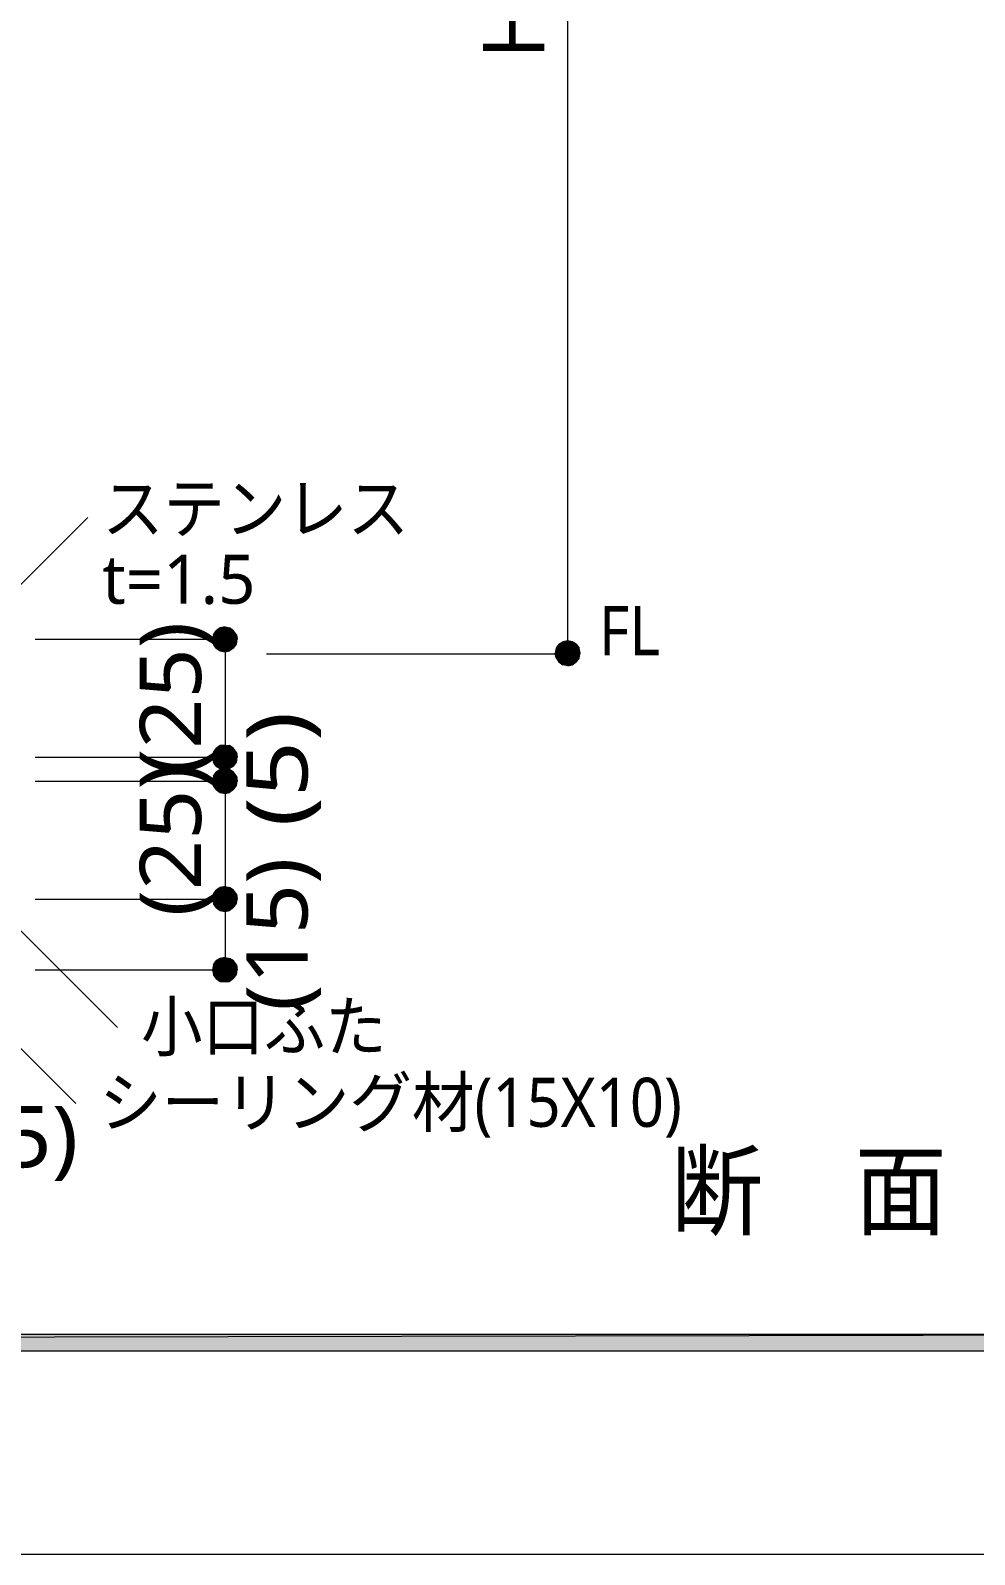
# Model space of a CAD drawing. Header units: millimetres. Extents: x 0 to 420, y 0 to 297.
# Drawn here: x 326.9 to 366.9, y 157 to 221.6 of the extents above; entities that cross this region are included whole.
import ezdxf
from ezdxf.enums import TextEntityAlignment as Align

# ---------------------------------------------------------------- set-up
doc = ezdxf.new("R2010")
doc.units = ezdxf.units.MM
doc.styles.add('kst32b', font='NotoSansJP-Variable.ttf')

msp = doc.modelspace()

# ---------------------------------------------------------------- hatches: boundary and pattern name
h = msp.add_hatch(color=7)
h.paths.add_polyline_path([(335.513, 196.13), (335.344, 196.257), (335.153, 195.771), (335.513, 196.13)])
h.paths.add_polyline_path([(335.344, 196.257), (335.153, 195.771), (335.153, 196.3), (335.344, 196.257)])
h.paths.add_polyline_path([(335.153, 195.771), (335.153, 196.3), (334.941, 196.257), (335.153, 195.771)])
h = msp.add_hatch(color=7)
h.paths.add_polyline_path([(334.941, 196.257), (334.772, 196.13), (335.153, 195.771), (334.941, 196.257)])
h.paths.add_polyline_path([(334.772, 196.13), (335.153, 195.771), (334.666, 195.961), (334.772, 196.13)])
h.paths.add_polyline_path([(335.153, 195.771), (334.666, 195.961), (334.624, 195.771), (335.153, 195.771)])
h = msp.add_hatch(color=7)
h.paths.add_polyline_path([(334.624, 195.771), (334.666, 195.559), (335.153, 195.771), (334.624, 195.771)])
h.paths.add_polyline_path([(334.666, 195.559), (335.153, 195.771), (334.772, 195.389), (334.666, 195.559)])
h.paths.add_polyline_path([(335.153, 195.771), (334.772, 195.389), (334.941, 195.284), (335.153, 195.771)])
for points in [[(334.941, 195.284), (335.153, 195.241), (335.153, 195.771), (334.941, 195.284)], [(349.864, 195.665), (349.673, 195.707), (349.673, 195.178), (349.864, 195.665)], [(334.941, 190.288), (335.153, 190.246), (335.153, 190.775), (334.941, 190.288)], [(334.941, 189.272), (335.153, 189.23), (335.153, 189.759), (334.941, 189.272)], [(334.941, 184.277), (335.153, 184.235), (335.153, 184.764), (334.941, 184.277)], [(334.941, 181.271), (335.153, 181.25), (335.153, 181.758), (334.941, 181.271)]]:
    msp.add_hatch(color=7).paths.add_polyline_path(points)
h = msp.add_hatch(color=7)
h.paths.add_polyline_path([(335.64, 195.559), (335.661, 195.771), (335.153, 195.771), (335.64, 195.559)])
h.paths.add_polyline_path([(335.661, 195.771), (335.153, 195.771), (335.64, 195.961), (335.661, 195.771)])
h.paths.add_polyline_path([(335.153, 195.771), (335.64, 195.961), (335.513, 196.13), (335.153, 195.771)])
h = msp.add_hatch(color=7)
h.paths.add_polyline_path([(335.153, 195.241), (335.344, 195.284), (335.153, 195.771), (335.153, 195.241)])
h.paths.add_polyline_path([(335.344, 195.284), (335.153, 195.771), (335.513, 195.389), (335.344, 195.284)])
h.paths.add_polyline_path([(335.153, 195.771), (335.513, 195.389), (335.64, 195.559), (335.153, 195.771)])
h = msp.add_hatch(color=7)
h.paths.add_polyline_path([(349.673, 195.707), (349.462, 195.665), (349.673, 195.178), (349.673, 195.707)])
h.paths.add_polyline_path([(349.462, 195.665), (349.673, 195.178), (349.292, 195.559), (349.462, 195.665)])
h.paths.add_polyline_path([(349.673, 195.178), (349.292, 195.559), (349.187, 195.389), (349.673, 195.178)])
h = msp.add_hatch(color=7)
h.paths.add_polyline_path([(350.203, 195.178), (350.16, 195.389), (349.673, 195.178), (350.203, 195.178)])
h.paths.add_polyline_path([(350.16, 195.389), (349.673, 195.178), (350.033, 195.559), (350.16, 195.389)])
h.paths.add_polyline_path([(349.673, 195.178), (350.033, 195.559), (349.864, 195.665), (349.673, 195.178)])
h = msp.add_hatch(color=7)
h.paths.add_polyline_path([(349.187, 195.389), (349.144, 195.178), (349.673, 195.178), (349.187, 195.389)])
h.paths.add_polyline_path([(349.144, 195.178), (349.673, 195.178), (349.187, 194.987), (349.144, 195.178)])
h.paths.add_polyline_path([(349.673, 195.178), (349.187, 194.987), (349.292, 194.818), (349.673, 195.178)])
h = msp.add_hatch(color=7)
h.paths.add_polyline_path([(349.292, 194.818), (349.462, 194.691), (349.673, 195.178), (349.292, 194.818)])
h.paths.add_polyline_path([(349.462, 194.691), (349.673, 195.178), (349.673, 194.649), (349.462, 194.691)])
h.paths.add_polyline_path([(349.673, 195.178), (349.673, 194.649), (349.864, 194.691), (349.673, 195.178)])
h = msp.add_hatch(color=7)
h.paths.add_polyline_path([(349.864, 194.691), (350.033, 194.818), (349.673, 195.178), (349.864, 194.691)])
h.paths.add_polyline_path([(350.033, 194.818), (349.673, 195.178), (350.16, 194.987), (350.033, 194.818)])
h.paths.add_polyline_path([(349.673, 195.178), (350.16, 194.987), (350.203, 195.178), (349.673, 195.178)])
h = msp.add_hatch(color=7)
h.paths.add_polyline_path([(334.941, 191.262), (334.772, 191.135), (335.153, 190.775), (334.941, 191.262)])
h.paths.add_polyline_path([(334.772, 191.135), (335.153, 190.775), (334.666, 190.966), (334.772, 191.135)])
h.paths.add_polyline_path([(335.153, 190.775), (334.666, 190.966), (334.624, 190.775), (335.153, 190.775)])
h = msp.add_hatch(color=7)
h.paths.add_polyline_path([(335.513, 191.135), (335.344, 191.262), (335.153, 190.775), (335.513, 191.135)])
h.paths.add_polyline_path([(335.344, 191.262), (335.153, 190.775), (335.153, 191.283), (335.344, 191.262)])
h.paths.add_polyline_path([(335.153, 190.775), (335.153, 191.283), (334.941, 191.262), (335.153, 190.775)])
h = msp.add_hatch(color=7)
h.paths.add_polyline_path([(335.64, 190.563), (335.661, 190.775), (335.153, 190.775), (335.64, 190.563)])
h.paths.add_polyline_path([(335.661, 190.775), (335.153, 190.775), (335.64, 190.966), (335.661, 190.775)])
h.paths.add_polyline_path([(335.153, 190.775), (335.64, 190.966), (335.513, 191.135), (335.153, 190.775)])
h = msp.add_hatch(color=7)
h.paths.add_polyline_path([(334.624, 190.775), (334.666, 190.563), (335.153, 190.775), (334.624, 190.775)])
h.paths.add_polyline_path([(334.666, 190.563), (335.153, 190.775), (334.772, 190.394), (334.666, 190.563)])
h.paths.add_polyline_path([(335.153, 190.775), (334.772, 190.394), (334.941, 190.288), (335.153, 190.775)])
h = msp.add_hatch(color=7)
h.paths.add_polyline_path([(335.153, 190.246), (335.344, 190.288), (335.153, 190.775), (335.153, 190.246)])
h.paths.add_polyline_path([(335.344, 190.288), (335.153, 190.775), (335.513, 190.394), (335.344, 190.288)])
h.paths.add_polyline_path([(335.153, 190.775), (335.513, 190.394), (335.64, 190.563), (335.153, 190.775)])
h = msp.add_hatch(color=7)
h.paths.add_polyline_path([(334.941, 190.246), (334.772, 190.14), (335.153, 189.759), (334.941, 190.246)])
h.paths.add_polyline_path([(334.772, 190.14), (335.153, 189.759), (334.666, 189.971), (334.772, 190.14)])
h.paths.add_polyline_path([(335.153, 189.759), (334.666, 189.971), (334.624, 189.759), (335.153, 189.759)])
h = msp.add_hatch(color=7)
h.paths.add_polyline_path([(335.513, 190.14), (335.344, 190.246), (335.153, 189.759), (335.513, 190.14)])
h.paths.add_polyline_path([(335.344, 190.246), (335.153, 189.759), (335.153, 190.288), (335.344, 190.246)])
h.paths.add_polyline_path([(335.153, 189.759), (335.153, 190.288), (334.941, 190.246), (335.153, 189.759)])
h = msp.add_hatch(color=7)
h.paths.add_polyline_path([(335.64, 189.569), (335.661, 189.759), (335.153, 189.759), (335.64, 189.569)])
h.paths.add_polyline_path([(335.661, 189.759), (335.153, 189.759), (335.64, 189.971), (335.661, 189.759)])
h.paths.add_polyline_path([(335.153, 189.759), (335.64, 189.971), (335.513, 190.14), (335.153, 189.759)])
h = msp.add_hatch(color=7)
h.paths.add_polyline_path([(334.624, 189.759), (334.666, 189.569), (335.153, 189.759), (334.624, 189.759)])
h.paths.add_polyline_path([(334.666, 189.569), (335.153, 189.759), (334.772, 189.399), (334.666, 189.569)])
h.paths.add_polyline_path([(335.153, 189.759), (334.772, 189.399), (334.941, 189.272), (335.153, 189.759)])
h = msp.add_hatch(color=7)
h.paths.add_polyline_path([(335.153, 189.23), (335.344, 189.272), (335.153, 189.759), (335.153, 189.23)])
h.paths.add_polyline_path([(335.344, 189.272), (335.153, 189.759), (335.513, 189.399), (335.344, 189.272)])
h.paths.add_polyline_path([(335.153, 189.759), (335.513, 189.399), (335.64, 189.569), (335.153, 189.759)])
h = msp.add_hatch(color=7)
h.paths.add_polyline_path([(334.941, 185.251), (334.772, 185.145), (335.153, 184.764), (334.941, 185.251)])
h.paths.add_polyline_path([(334.772, 185.145), (335.153, 184.764), (334.666, 184.975), (334.772, 185.145)])
h.paths.add_polyline_path([(335.153, 184.764), (334.666, 184.975), (334.624, 184.764), (335.153, 184.764)])
h = msp.add_hatch(color=7)
h.paths.add_polyline_path([(334.624, 184.764), (334.666, 184.573), (335.153, 184.764), (334.624, 184.764)])
h.paths.add_polyline_path([(334.666, 184.573), (335.153, 184.764), (334.772, 184.404), (334.666, 184.573)])
h.paths.add_polyline_path([(335.153, 184.764), (334.772, 184.404), (334.941, 184.277), (335.153, 184.764)])
h = msp.add_hatch(color=7)
h.paths.add_polyline_path([(335.513, 185.145), (335.344, 185.251), (335.153, 184.764), (335.513, 185.145)])
h.paths.add_polyline_path([(335.344, 185.251), (335.153, 184.764), (335.153, 185.293), (335.344, 185.251)])
h.paths.add_polyline_path([(335.153, 184.764), (335.153, 185.293), (334.941, 185.251), (335.153, 184.764)])
h = msp.add_hatch(color=7)
h.paths.add_polyline_path([(335.64, 184.573), (335.661, 184.764), (335.153, 184.764), (335.64, 184.573)])
h.paths.add_polyline_path([(335.661, 184.764), (335.153, 184.764), (335.64, 184.975), (335.661, 184.764)])
h.paths.add_polyline_path([(335.153, 184.764), (335.64, 184.975), (335.513, 185.145), (335.153, 184.764)])
h = msp.add_hatch(color=7)
h.paths.add_polyline_path([(335.153, 184.235), (335.344, 184.277), (335.153, 184.764), (335.153, 184.235)])
h.paths.add_polyline_path([(335.344, 184.277), (335.153, 184.764), (335.513, 184.404), (335.344, 184.277)])
h.paths.add_polyline_path([(335.153, 184.764), (335.513, 184.404), (335.64, 184.573), (335.153, 184.764)])
h = msp.add_hatch(color=7)
h.paths.add_polyline_path([(334.941, 182.245), (334.772, 182.139), (335.153, 181.758), (334.941, 182.245)])
h.paths.add_polyline_path([(334.772, 182.139), (335.153, 181.758), (334.666, 181.97), (334.772, 182.139)])
h.paths.add_polyline_path([(335.153, 181.758), (334.666, 181.97), (334.624, 181.758), (335.153, 181.758)])
h = msp.add_hatch(color=7)
h.paths.add_polyline_path([(335.513, 182.139), (335.344, 182.245), (335.153, 181.758), (335.513, 182.139)])
h.paths.add_polyline_path([(335.344, 182.245), (335.153, 181.758), (335.153, 182.287), (335.344, 182.245)])
h.paths.add_polyline_path([(335.153, 181.758), (335.153, 182.287), (334.941, 182.245), (335.153, 181.758)])
h = msp.add_hatch(color=7)
h.paths.add_polyline_path([(335.64, 181.568), (335.661, 181.758), (335.153, 181.758), (335.64, 181.568)])
h.paths.add_polyline_path([(335.661, 181.758), (335.153, 181.758), (335.64, 181.97), (335.661, 181.758)])
h.paths.add_polyline_path([(335.153, 181.758), (335.64, 181.97), (335.513, 182.139), (335.153, 181.758)])
h = msp.add_hatch(color=7)
h.paths.add_polyline_path([(334.624, 181.758), (334.666, 181.568), (335.153, 181.758), (334.624, 181.758)])
h.paths.add_polyline_path([(334.666, 181.568), (335.153, 181.758), (334.772, 181.398), (334.666, 181.568)])
h.paths.add_polyline_path([(335.153, 181.758), (334.772, 181.398), (334.941, 181.271), (335.153, 181.758)])
h = msp.add_hatch(color=7)
h.paths.add_polyline_path([(335.153, 181.25), (335.344, 181.271), (335.153, 181.758), (335.153, 181.25)])
h.paths.add_polyline_path([(335.344, 181.271), (335.153, 181.758), (335.513, 181.398), (335.344, 181.271)])
h.paths.add_polyline_path([(335.153, 181.758), (335.513, 181.398), (335.64, 181.568), (335.153, 181.758)])
h = msp.add_hatch(color=7)
h.paths.add_polyline_path([(394.166, 165.629), (394.166, 166.328), (26.183, 165.629), (394.166, 165.629)])
h.paths.add_polyline_path([(394.166, 166.328), (26.183, 165.629), (26.183, 166.328), (394.166, 166.328)])

# ---------------------------------------------------------------- linework, layer by layer
at = {"lineweight": 13}
for points in [[(349.673, 195.157), (349.673, 239.966)], [(318.749, 190.331), (329.332, 200.935)], [(327.11, 195.771), (335.153, 195.771)], [(335.153, 195.771), (335.153, 190.775), (335.153, 189.759), (335.153, 184.764), (335.153, 181.758)], [(336.91, 195.157), (349.673, 195.157)], [(327.11, 190.775), (335.153, 190.775)], [(327.11, 189.759), (335.153, 189.759)], [(323.808, 186.097), (330.602, 179.324)], [(327.11, 184.764), (335.153, 184.764)], [(322.453, 182.478), (328.824, 176.107)], [(327.11, 181.758), (335.153, 181.758)], [(394.166, 156.993), (26.183, 156.993)]]:
    msp.add_lwpolyline(points, dxfattribs=at)
at = {"lineweight": 0}
for points in [[(335.153, 195.771), (335.153, 196.3), (334.941, 196.257)], [(335.344, 196.257), (335.153, 195.771), (335.153, 196.3)], [(335.153, 195.771), (334.666, 195.961), (334.624, 195.771)], [(334.624, 195.771), (334.666, 195.559), (335.153, 195.771)], [(334.772, 196.13), (335.153, 195.771), (334.666, 195.961)], [(334.666, 195.559), (335.153, 195.771), (334.772, 195.389)], [(334.941, 196.257), (334.772, 196.13), (335.153, 195.771)], [(335.153, 195.771), (334.772, 195.389), (334.941, 195.284)], [(334.941, 195.284), (335.153, 195.241), (335.153, 195.771)], [(335.513, 196.13), (335.344, 196.257), (335.153, 195.771)], [(335.153, 195.771), (335.64, 195.961), (335.513, 196.13)], [(335.661, 195.771), (335.153, 195.771), (335.64, 195.961)], [(335.153, 195.241), (335.344, 195.284), (335.153, 195.771)], [(335.344, 195.284), (335.153, 195.771), (335.513, 195.389)], [(335.153, 195.771), (335.513, 195.389), (335.64, 195.559)], [(335.64, 195.559), (335.661, 195.771), (335.153, 195.771)], [(349.462, 195.665), (349.673, 195.178), (349.292, 195.559)], [(349.673, 195.707), (349.462, 195.665), (349.673, 195.178)], [(349.864, 195.665), (349.673, 195.707), (349.673, 195.178)], [(349.673, 195.178), (350.033, 195.559), (349.864, 195.665)], [(349.187, 195.389), (349.144, 195.178), (349.673, 195.178)], [(349.144, 195.178), (349.673, 195.178), (349.187, 194.987)], [(349.673, 195.178), (349.292, 195.559), (349.187, 195.389)], [(349.673, 195.178), (349.187, 194.987), (349.292, 194.818)], [(349.292, 194.818), (349.462, 194.691), (349.673, 195.178)], [(349.462, 194.691), (349.673, 195.178), (349.673, 194.649)], [(350.16, 195.389), (349.673, 195.178), (350.033, 195.559)], [(350.203, 195.178), (350.16, 195.389), (349.673, 195.178)], [(349.673, 195.178), (349.673, 194.649), (349.864, 194.691)], [(349.864, 194.691), (350.033, 194.818), (349.673, 195.178)], [(350.033, 194.818), (349.673, 195.178), (350.16, 194.987)], [(349.673, 195.178), (350.16, 194.987), (350.203, 195.178)], [(334.772, 191.135), (335.153, 190.775), (334.666, 190.966)], [(334.941, 191.262), (334.772, 191.135), (335.153, 190.775)], [(335.153, 190.775), (335.153, 191.283), (334.941, 191.262)], [(335.344, 191.262), (335.153, 190.775), (335.153, 191.283)], [(335.513, 191.135), (335.344, 191.262), (335.153, 190.775)], [(335.153, 190.775), (335.64, 190.966), (335.513, 191.135)], [(335.153, 190.775), (334.666, 190.966), (334.624, 190.775)], [(334.624, 190.775), (334.666, 190.563), (335.153, 190.775)], [(334.666, 190.563), (335.153, 190.775), (334.772, 190.394)], [(335.153, 190.775), (334.772, 190.394), (334.941, 190.288)], [(334.941, 190.288), (335.153, 190.246), (335.153, 190.775)], [(335.661, 190.775), (335.153, 190.775), (335.64, 190.966)], [(335.153, 190.246), (335.344, 190.288), (335.153, 190.775)], [(335.344, 190.288), (335.153, 190.775), (335.513, 190.394)], [(335.153, 190.775), (335.513, 190.394), (335.64, 190.563)], [(335.64, 190.563), (335.661, 190.775), (335.153, 190.775)], [(335.153, 189.759), (334.666, 189.971), (334.624, 189.759)], [(334.772, 190.14), (335.153, 189.759), (334.666, 189.971)], [(334.941, 190.246), (334.772, 190.14), (335.153, 189.759)], [(335.153, 189.759), (335.153, 190.288), (334.941, 190.246)], [(335.344, 190.246), (335.153, 189.759), (335.153, 190.288)], [(335.513, 190.14), (335.344, 190.246), (335.153, 189.759)], [(335.153, 189.759), (335.64, 189.971), (335.513, 190.14)], [(335.661, 189.759), (335.153, 189.759), (335.64, 189.971)], [(334.624, 189.759), (334.666, 189.569), (335.153, 189.759)], [(334.666, 189.569), (335.153, 189.759), (334.772, 189.399)], [(335.153, 189.759), (334.772, 189.399), (334.941, 189.272)], [(334.941, 189.272), (335.153, 189.23), (335.153, 189.759)], [(335.153, 189.23), (335.344, 189.272), (335.153, 189.759)], [(335.344, 189.272), (335.153, 189.759), (335.513, 189.399)], [(335.153, 189.759), (335.513, 189.399), (335.64, 189.569)], [(335.64, 189.569), (335.661, 189.759), (335.153, 189.759)], [(335.153, 184.764), (334.666, 184.975), (334.624, 184.764)], [(334.624, 184.764), (334.666, 184.573), (335.153, 184.764)], [(334.772, 185.145), (335.153, 184.764), (334.666, 184.975)], [(334.666, 184.573), (335.153, 184.764), (334.772, 184.404)], [(334.941, 185.251), (334.772, 185.145), (335.153, 184.764)], [(335.153, 184.764), (334.772, 184.404), (334.941, 184.277)], [(335.153, 184.764), (335.153, 185.293), (334.941, 185.251)], [(334.941, 184.277), (335.153, 184.235), (335.153, 184.764)], [(335.344, 185.251), (335.153, 184.764), (335.153, 185.293)], [(335.513, 185.145), (335.344, 185.251), (335.153, 184.764)], [(335.153, 184.764), (335.64, 184.975), (335.513, 185.145)], [(335.661, 184.764), (335.153, 184.764), (335.64, 184.975)], [(335.153, 184.235), (335.344, 184.277), (335.153, 184.764)], [(335.344, 184.277), (335.153, 184.764), (335.513, 184.404)], [(335.153, 184.764), (335.513, 184.404), (335.64, 184.573)], [(335.64, 184.573), (335.661, 184.764), (335.153, 184.764)], [(334.772, 182.139), (335.153, 181.758), (334.666, 181.97)], [(334.941, 182.245), (334.772, 182.139), (335.153, 181.758)], [(335.153, 181.758), (335.153, 182.287), (334.941, 182.245)], [(335.344, 182.245), (335.153, 181.758), (335.153, 182.287)], [(335.513, 182.139), (335.344, 182.245), (335.153, 181.758)], [(335.153, 181.758), (335.64, 181.97), (335.513, 182.139)], [(335.153, 181.758), (334.666, 181.97), (334.624, 181.758)], [(334.624, 181.758), (334.666, 181.568), (335.153, 181.758)], [(334.666, 181.568), (335.153, 181.758), (334.772, 181.398)], [(335.153, 181.758), (334.772, 181.398), (334.941, 181.271)], [(334.941, 181.271), (335.153, 181.25), (335.153, 181.758)], [(335.661, 181.758), (335.153, 181.758), (335.64, 181.97)], [(335.153, 181.25), (335.344, 181.271), (335.153, 181.758)], [(335.344, 181.271), (335.153, 181.758), (335.513, 181.398)], [(335.153, 181.758), (335.513, 181.398), (335.64, 181.568)], [(335.64, 181.568), (335.661, 181.758), (335.153, 181.758)], [(394.166, 165.629), (394.166, 166.328), (26.183, 165.629)], [(394.166, 166.328), (26.183, 165.629), (26.183, 166.328)]]:
    msp.add_lwpolyline(points, close=True, dxfattribs=at)

# ---------------------------------------------------------------- texts
at = {"style": 'kst32b'}
msp.add_text('H', height=2.599, rotation=90, dxfattribs=at).set_placement((348.679, 220.366))
for s, height, p, p2 in [('ステンレス', 2.0791, (329.946, 200.279), (342.941, 200.279)), ('t=1.5', 2.0791, (329.946, 197.273), (336.443, 197.273)), ('FL', 2.0791, (350.986, 195.093), (353.585, 195.093)), ('(25)', 2.5989, (334.137, 190.013), (334.137, 196.51)), ('(5)', 2.5989, (338.646, 187.833), (338.646, 192.706)), ('(25)', 2.5989, (334.137, 184.023), (334.137, 190.52)), ('(15)', 2.5989, (338.646, 180.022), (338.646, 186.52)), ('小口ふた', 2.0791, (331.597, 178.329), (341.993, 178.329)), ('シーリング材(15X10)', 2.07913, (329.819, 175.112), (354.509, 175.112)), ('(15)', 2.5989, (322.432, 173.397), (328.929, 173.397)), ('断\u3000面', 3.1187, (354.034, 170.857), (365.729, 170.857))]:
    msp.add_text(s, height=height, dxfattribs=at).set_placement(p, p2, align=Align.FIT)

doc.saveas('drawing.dxf')
